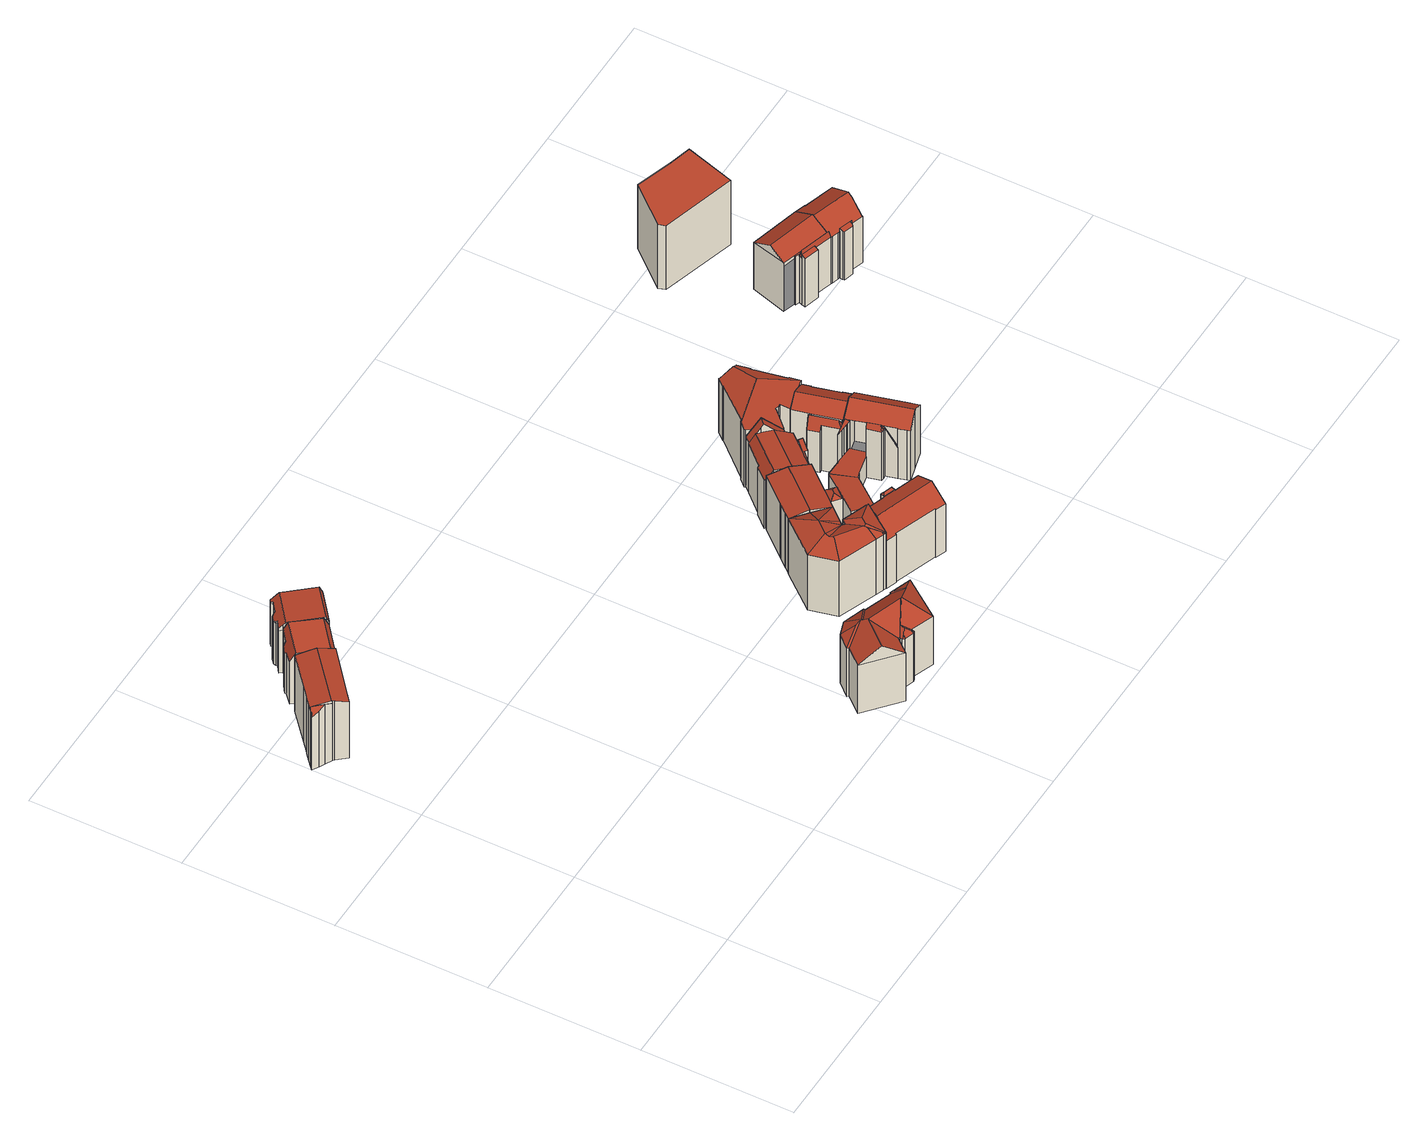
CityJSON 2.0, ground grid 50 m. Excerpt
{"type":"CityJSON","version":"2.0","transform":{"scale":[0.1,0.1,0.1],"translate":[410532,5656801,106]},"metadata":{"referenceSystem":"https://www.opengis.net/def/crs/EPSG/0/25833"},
"CityObjects":{
"building1":{"type":"Building","attributes":{"Gemeindeschluessel":14612000,"Geometrietyp2DReferenz":"3000","function":"31001_9998","roofType":"9999"},"children":["building1-1","building1-2"]},
"building1-1":{"type":"BuildingPart","attributes":{"Dachtyp_tdc":"tdcGableRoof","Dachneigung":12.52,"QualitaetDacherkennung":76,"Geometrietyp2DReferenz":"3000","measuredHeight":24.37,"roofType":"3100"},"parents":["building1"],"geometry":[{"type":"MultiSurface","lod":"2","boundaries":[[[0,1,2,3]],[[1,4,5,2]],[[4,6,7,8,5]],[[9,10,11,12,13]],[[10,14,15,11]],[[14,16,17,15]],[[16,18,19,17]],[[18,20,21,19]],[[20,22,23,21]],[[22,24,25,23]],[[24,26,27,25]],[[26,28,29,27]],[[28,0,3,29]],[[24,22,20,18,16,14,10,9,30,31,32,33,34]],[[34,6,4,1,0,28,26,24]],[[3,2,5,8,35,36,37,12,11,15,17,19,21,23,25,27,29]]],"semantics":{"surfaces":[{"type":"WallSurface"},{"type":"RoofSurface"},{"type":"GroundSurface"}],"values":[0,0,0,0,0,0,0,0,0,0,0,0,0,1,1,2]}}]},
"building1-2":{"type":"BuildingPart","attributes":{"Dachtyp_tdc":"tdcFreeFormRoof","Dachneigung":45.27,"QualitaetDacherkennung":18,"Geometrietyp2DReferenz":"3000","measuredHeight":24.39,"roofType":"5000"},"parents":["building1"],"geometry":[{"type":"MultiSurface","lod":"2","boundaries":[[[7,38,39,8]],[[38,40,41,39]],[[40,13,12,41]],[[38,7,42,33,43,44]],[[44,30,13,40,38]],[[37,36,35,8,39,41,12]]],"semantics":{"surfaces":[{"type":"WallSurface"},{"type":"RoofSurface"},{"type":"GroundSurface"}],"values":[0,0,0,1,1,2]}}]},
"building2":{"type":"Building","attributes":{"Dachtyp_tdc":"tdcCutGableRoof","Gemeindeschluessel":14612000,"Dachneigung":0.918,"QualitaetDacherkennung":67,"Geometrietyp2DReferenz":"3000","measuredHeight":20.45,"function":"31001_9998","roofType":"9999"},"geometry":[{"type":"Solid","lod":"2","boundaries":[[[[45,46,47,48]],[[46,49,50,47]],[[49,51,52,50]],[[51,53,54,52]],[[53,55,56,54]],[[55,57,58,56]],[[57,59,60,58]],[[59,61,62,60]],[[61,63,64,62]],[[63,65,66,64]],[[65,67,68,66]],[[67,69,70,68]],[[69,71,72,70]],[[71,45,48,72]],[[51,49,46,45,71]],[[69,67,65,63,61,59,57,55,53]],[[71,69,53,51]],[[48,47,50,52,54,56,58,60,62,64,66,68,70,72]]]],"semantics":{"surfaces":[{"type":"WallSurface"},{"type":"RoofSurface"},{"type":"GroundSurface"}],"values":[[0,0,0,0,0,0,0,0,0,0,0,0,0,0,1,1,1,2]]}}]},
"building3":{"type":"Building","attributes":{"Dachtyp_tdc":"tdcFreeFormRoof","Gemeindeschluessel":14612000,"Dachneigung":2.97,"QualitaetDacherkennung":71,"Geometrietyp2DReferenz":"3000","measuredHeight":20.82,"function":"31001_9998","roofType":"5000"},"geometry":[{"type":"Solid","lod":"2","boundaries":[[[[73,74,75,76]],[[74,77,78,75]],[[77,79,80,78]],[[79,81,82,80]],[[81,83,84,82]],[[83,85,86,84]],[[85,87,88,86]],[[87,89,90,88]],[[89,91,92,90]],[[91,93,94,92]],[[93,95,96,94]],[[95,97,98,96]],[[97,99,100,98]],[[99,101,102,100]],[[101,103,104,102]],[[103,105,106,104]],[[105,107,108,106]],[[107,73,76,108]],[[109,110,111,112,113,114]],[[115,116,117,118,89,119,120,121,122,123,124,125,126,127]],[[111,126,125,128,112]],[[73,112,128,74]],[[74,128,125,124,77]],[[97,115,127,99]],[[99,127,126,111,110,101]],[[77,124,123,79]],[[79,123,122,81]],[[81,122,121,83]],[[83,121,120,85]],[[85,120,119,87]],[[87,119,89]],[[89,118,91]],[[91,118,117,93]],[[93,117,116,95]],[[95,116,115,97]],[[105,114,113,107]],[[103,109,114,105]],[[107,113,112,73]],[[101,110,109,103]],[[76,75,78,80,82,84,86,88,90,92,94,96,98,100,102,104,106,108]]]],"semantics":{"surfaces":[{"type":"WallSurface"},{"type":"RoofSurface"},{"type":"GroundSurface"}],"values":[[0,0,0,0,0,0,0,0,0,0,0,0,0,0,0,0,0,0,1,1,1,0,0,0,0,0,0,0,0,0,0,0,0,0,0,0,0,0,0,2]]}}]},
"building4":{"type":"Building","attributes":{"Dachtyp_tdc":"tdcFreeFormRoof","Gemeindeschluessel":14612000,"Dachneigung":37.64,"QualitaetDacherkennung":7,"Geometrietyp2DReferenz":"3000","measuredHeight":25.4,"function":"31001_9998","roofType":"5000"},"geometry":[{"type":"Solid","lod":"2","boundaries":[[[[129,130,131,132]],[[130,133,134,131]],[[133,135,136,134]],[[135,137,138,136]],[[137,139,140,138]],[[139,141,142,140]],[[141,143,144,142]],[[143,145,146,144]],[[145,147,148,146]],[[147,149,150,148]],[[149,151,152,150]],[[151,153,154,152]],[[153,155,156,154]],[[155,157,158,156]],[[157,159,160,158]],[[159,161,162,160]],[[161,163,164,162]],[[163,165,166,164]],[[165,167,168,166]],[[167,129,132,168]],[[169,170,171,172,173,174,167,165]],[[175,176,169,165,163]],[[175,163,161]],[[177,178,176,175,161,159]],[[177,159,157]],[[178,177,157,155]],[[179,180,170,169,176,178,155,153]],[[179,153,151]],[[180,179,151,149]],[[171,170,180,149,147]],[[181,182,183,172,171,147,145]],[[181,145,143]],[[184,182,181,143,141]],[[184,141,139]],[[183,182,184,139,137]],[[173,172,183,137,135]],[[185,186,174,173,135,133]],[[185,133,130]],[[186,185,130,129]],[[174,186,129,167]],[[132,131,134,136,138,140,142,144,146,148,150,152,154,156,158,160,162,164,166,168]]]],"semantics":{"surfaces":[{"type":"WallSurface"},{"type":"RoofSurface"},{"type":"GroundSurface"}],"values":[[0,0,0,0,0,0,0,0,0,0,0,0,0,0,0,0,0,0,0,0,1,1,1,1,1,1,1,0,1,1,1,1,1,1,1,1,1,1,1,1,2]]}}]},
"building5":{"type":"Building","attributes":{"Dachtyp_tdc":"tdcFreeFormRoof","Gemeindeschluessel":14612000,"Dachneigung":25.91,"QualitaetDacherkennung":8,"Geometrietyp2DReferenz":"3000","measuredHeight":25.88,"function":"31001_9998","roofType":"5000"},"geometry":[{"type":"Solid","lod":"2","boundaries":[[[[187,188,189,190]],[[188,191,192,189]],[[191,193,194,192]],[[193,195,196,194]],[[195,197,198,196]],[[199,200,201,202]],[[200,203,204,201]],[[203,205,206,204]],[[205,207,208,206]],[[207,209,210,208]],[[209,211,212,210]],[[211,187,190,212]],[[213,214,215,209,207]],[[216,217,213,207,205]],[[218,216,205,203]],[[218,203,200]],[[217,216,218,200,199]],[[219,220,217,199,221]],[[222,223,224,219,221,225]],[[222,225,226]],[[223,222,226,227]],[[224,223,227,197]],[[220,219,224,197,195]],[[214,213,217,220,195,193]],[[228,191,188]],[[228,193,191]],[[215,193,228]],[[193,215,214]],[[187,228,188]],[[228,187,211]],[[215,228,211,209]],[[190,189,192,194,196,198,229,230,231,232,202,201,204,206,208,210,212]],[[197,227,229,198]],[[227,226,230,229]],[[226,225,231,230]],[[225,221,232,231]],[[221,199,202,232]]]],"semantics":{"surfaces":[{"type":"WallSurface"},{"type":"RoofSurface"},{"type":"GroundSurface"}],"values":[[0,0,0,0,0,0,0,0,0,0,0,0,1,1,1,1,1,1,1,1,1,1,1,1,1,1,1,1,1,1,1,2,0,0,0,0,0]]}}]},
"building6":{"type":"Building","attributes":{"Gemeindeschluessel":14612000,"Geometrietyp2DReferenz":"3000","function":"31001_9998","roofType":"9999"},"children":["building6-1","building6-2"]},
"building6-1":{"type":"BuildingPart","attributes":{"Dachtyp_tdc":"tdcGableRoof","Dachneigung":10.63,"QualitaetDacherkennung":61,"Geometrietyp2DReferenz":"3000","measuredHeight":23.58,"roofType":"3100"},"parents":["building6"],"geometry":[{"type":"MultiSurface","lod":"2","boundaries":[[[233,234,235,236]],[[234,237,238,235]],[[237,239,240,238]],[[239,241,242,240]],[[241,243,244,242]],[[243,245,246,244]],[[245,247,248,246]],[[247,249,250,248]],[[249,251,252,250]],[[251,253,254,252]],[[253,255,256,254]],[[255,257,258,256]],[[253,251,249,247,245,243,241,239]],[[239,237,234,233,257,255,253]],[[236,235,238,240,242,244,246,248,250,252,254,256,258]]],"semantics":{"surfaces":[{"type":"WallSurface"},{"type":"RoofSurface"},{"type":"GroundSurface"}],"values":[0,0,0,0,0,0,0,0,0,0,0,0,1,1,2]}}]},
"building6-2":{"type":"BuildingPart","attributes":{"Dachtyp_tdc":"tdcFreeFormRoof","Dachneigung":36.49,"QualitaetDacherkennung":20,"Geometrietyp2DReferenz":"3000","measuredHeight":23.96,"roofType":"5000"},"parents":["building6"],"geometry":[{"type":"MultiSurface","lod":"2","boundaries":[[[259,260,261,258,257]],[[260,262,263,261]],[[262,264,236,263]],[[264,233,236]],[[265,266,262,260]],[[265,260,259]],[[266,265,259,264]],[[266,264,262]],[[258,261,263,236]]],"semantics":{"surfaces":[{"type":"WallSurface"},{"type":"RoofSurface"},{"type":"GroundSurface"}],"values":[0,0,0,0,1,1,1,1,2]}}]},
"building7":{"type":"Building","attributes":{"Gemeindeschluessel":14612000,"Geometrietyp2DReferenz":"3000","function":"31001_9998","roofType":"9999"},"children":["building7-1","building7-2"]},
"building7-1":{"type":"BuildingPart","attributes":{"Dachtyp_tdc":"tdcFreeFormRoof","Dachneigung":48.18,"QualitaetDacherkennung":24,"Geometrietyp2DReferenz":"3000","measuredHeight":22.72,"roofType":"5000"},"parents":["building7"],"geometry":[{"type":"MultiSurface","lod":"2","boundaries":[[[267,268,269,270]],[[268,271,272,269]],[[271,273,274,275,272]],[[276,267,270,277,278]],[[279,273,271]],[[280,279,271,268,267]],[[280,267,276]],[[279,280,276,273]],[[270,269,272,275,277]]],"semantics":{"surfaces":[{"type":"WallSurface"},{"type":"RoofSurface"},{"type":"GroundSurface"}],"values":[0,0,0,0,1,1,1,1,2]}}]},
"building7-2":{"type":"BuildingPart","attributes":{"Dachtyp_tdc":"tdcGableRoof","Dachneigung":35.53,"QualitaetDacherkennung":43,"Geometrietyp2DReferenz":"3000","measuredHeight":24.03,"roofType":"3100"},"parents":["building7"],"geometry":[{"type":"MultiSurface","lod":"2","boundaries":[[[281,282,283,284]],[[282,285,286,283]],[[285,287,288,286]],[[287,289,290,288]],[[289,291,292,290]],[[291,293,294,292]],[[293,278,277,294]],[[274,295,296,275]],[[295,297,298,296]],[[297,299,300,298]],[[299,301,302,300]],[[301,303,304,302]],[[303,281,284,304]],[[299,297,295,274,278,293,291]],[[291,289,287,285,282,281,303,301,299]],[[284,283,286,288,290,292,294,277,275,296,298,300,302,304]]],"semantics":{"surfaces":[{"type":"WallSurface"},{"type":"RoofSurface"},{"type":"GroundSurface"}],"values":[0,0,0,0,0,0,0,0,0,0,0,0,0,1,1,2]}}]},
"building8":{"type":"Building","attributes":{"Gemeindeschluessel":14612000,"Geometrietyp2DReferenz":"3000","function":"31001_9998","roofType":"9999"},"children":["building8-1","building8-2"]},
"building8-1":{"type":"BuildingPart","attributes":{"Dachtyp_tdc":"tdcFreeFormRoof","Dachneigung":70.53,"QualitaetDacherkennung":11,"Geometrietyp2DReferenz":"3000","measuredHeight":18.34,"roofType":"5000"},"parents":["building8"],"geometry":[{"type":"MultiSurface","lod":"2","boundaries":[[[305,306,307,308,294]],[[309,310,277,270,311]],[[310,305,294,277]],[[312,310,309]],[[313,312,309,306]],[[313,306,305]],[[312,313,305,310]],[[294,308,270,277]]],"semantics":{"surfaces":[{"type":"WallSurface"},{"type":"RoofSurface"},{"type":"GroundSurface"}],"values":[0,0,0,1,1,1,1,2]}}]},
"building8-2":{"type":"BuildingPart","attributes":{"Dachtyp_tdc":"tdcPolyFlatRoof","Dachneigung":3.97,"QualitaetDacherkennung":47,"Geometrietyp2DReferenz":"3000","measuredHeight":4.59,"roofType":"2100"},"parents":["building8"],"geometry":[{"type":"MultiSurface","lod":"2","boundaries":[[[314,315,316,317]],[[315,318,269,316]],[[318,311,270,269]],[[307,319,320,308]],[[319,321,322,320]],[[321,323,324,322]],[[323,314,317,324]],[[323,321,319,307,311,318,315,314]],[[317,316,269,270,308,320,322,324]]],"semantics":{"surfaces":[{"type":"WallSurface"},{"type":"RoofSurface"},{"type":"GroundSurface"}],"values":[0,0,0,0,0,0,0,1,2]}}]},
"building9":{"type":"Building","attributes":{"Gemeindeschluessel":14612000,"Geometrietyp2DReferenz":"3000","function":"31001_9998","roofType":"9999"},"children":["building9-1","building9-2","building9-3"]},
"building9-1":{"type":"BuildingPart","attributes":{"Dachtyp_tdc":"tdcCutGableRoof","Dachneigung":29.33,"QualitaetDacherkennung":66,"Geometrietyp2DReferenz":"3000","measuredHeight":23.26,"roofType":"9999"},"parents":["building9"],"geometry":[{"type":"MultiSurface","lod":"2","boundaries":[[[325,326,327,328,329]],[[326,330,331,327]],[[332,333,334,335,336]],[[333,337,338,334]],[[337,339,340,338]],[[339,341,342,340]],[[341,343,344,342]],[[343,345,346,344]],[[345,347,348,346]],[[347,349,350,348]],[[333,332,351,330,326,325,352,353]],[[354,355,349,347,345,343,341,339,337]],[[353,356,357,354,337,333]],[[328,327,331,335,334,338,340,342,344,346,348,350,358,359,360]]],"semantics":{"surfaces":[{"type":"WallSurface"},{"type":"RoofSurface"},{"type":"GroundSurface"}],"values":[0,0,0,0,0,0,0,0,0,0,1,1,1,2]}}]},
"building9-2":{"type":"BuildingPart","attributes":{"Dachtyp_tdc":"tdcPolyFlatRoof","Dachneigung":14.62,"QualitaetDacherkennung":5,"Geometrietyp2DReferenz":"3000","measuredHeight":21.39,"roofType":"2100"},"parents":["building9"],"geometry":[{"type":"MultiSurface","lod":"2","boundaries":[[[361,362,363,331,330]],[[362,364,365,363]],[[364,366,367,365]],[[366,368,369,367]],[[368,336,335,369]],[[336,368,366,364,362,361,351]],[[331,363,365,367,369,335]]],"semantics":{"surfaces":[{"type":"WallSurface"},{"type":"RoofSurface"},{"type":"GroundSurface"}],"values":[0,0,0,0,0,1,2]}}]},
"building9-3":{"type":"BuildingPart","attributes":{"Dachtyp_tdc":"tdcGableRoof","Dachneigung":46.06,"QualitaetDacherkennung":36,"Geometrietyp2DReferenz":"3000","measuredHeight":26.5,"roofType":"3100"},"parents":["building9"],"geometry":[{"type":"MultiSurface","lod":"2","boundaries":[[[370,371,372,373]],[[371,329,328,372]],[[374,375,376,350,349]],[[375,370,373,376]],[[377,352,329,371,370]],[[370,375,374,355,378,357,377]],[[373,372,328,360,359,358,350,376]]],"semantics":{"surfaces":[{"type":"WallSurface"},{"type":"RoofSurface"},{"type":"GroundSurface"}],"values":[0,0,0,0,1,1,2]}}]},
"building10":{"type":"Building","attributes":{"Gemeindeschluessel":14612000,"Geometrietyp2DReferenz":"3000","function":"31001_9998","roofType":"9999"},"children":["building10-1","building10-2","building10-3","building10-4","building10-5"]},
"building10-1":{"type":"BuildingPart","attributes":{"Dachtyp_tdc":"tdcPolyFlatRoof","Dachneigung":3.03,"QualitaetDacherkennung":69,"Geometrietyp2DReferenz":"3000","measuredHeight":8.66,"roofType":"2100"},"parents":["building10"],"geometry":[{"type":"MultiSurface","lod":"2","boundaries":[[[379,380,381,382,383,384,385]],[[386,387,388,389,390,391,392]],[[385,384,387,386]],[[384,383,388,387]],[[383,382,389,388]],[[382,381,390,389]],[[381,380,391,390]],[[380,379,392,391]]],"semantics":{"surfaces":[{"type":"RoofSurface"},{"type":"GroundSurface"},{"type":"WallSurface"}],"values":[0,1,2,2,2,2,2,2]}}]},
"building10-2":{"type":"BuildingPart","attributes":{"Dachtyp_tdc":"tdcPolyFlatRoof","Dachneigung":3.24,"QualitaetDacherkennung":60,"Geometrietyp2DReferenz":"3000","measuredHeight":8.74,"roofType":"2100"},"parents":["building10"],"geometry":[{"type":"MultiSurface","lod":"2","boundaries":[[[393,385,394,395,396,397,398,399]],[[400,401,402,403,404,405,386,392]],[[393,399,400,392,379]],[[395,394,405,404]],[[394,385,386,405]]],"semantics":{"surfaces":[{"type":"RoofSurface"},{"type":"GroundSurface"},{"type":"WallSurface"}],"values":[0,1,2,2,2]}}]},
"building10-3":{"type":"BuildingPart","attributes":{"Dachtyp_tdc":"tdcFreeFormRoof","Dachneigung":61.63,"QualitaetDacherkennung":20,"Geometrietyp2DReferenz":"3000","measuredHeight":21.73,"roofType":"5000"},"parents":["building10"],"geometry":[{"type":"MultiSurface","lod":"2","boundaries":[[[406,407,408,409]],[[407,410,411,408]],[[410,412,413,411]],[[412,414,395,404,413]],[[415,414,412,416]],[[412,410,416]],[[410,407,406,417,418,416]],[[418,419,415,416]],[[420,409,408,411,413,404,403,402,421]]],"semantics":{"surfaces":[{"type":"WallSurface"},{"type":"RoofSurface"},{"type":"GroundSurface"}],"values":[0,0,0,0,1,1,1,1,2]}}]},
"building10-4":{"type":"BuildingPart","attributes":{"Dachtyp_tdc":"tdcFreeFormRoof","Dachneigung":58.58,"QualitaetDacherkennung":15,"Geometrietyp2DReferenz":"3000","measuredHeight":21.05,"roofType":"5000"},"parents":["building10"],"geometry":[{"type":"MultiSurface","lod":"2","boundaries":[[[422,423,424]],[[424,425,426,422]],[[422,426,423]],[[401,400,427,428]],[[426,425,427,400,399]],[[425,424,428,427]]],"semantics":{"surfaces":[{"type":"RoofSurface"},{"type":"GroundSurface"},{"type":"WallSurface"}],"values":[0,0,0,1,2,2]}}]},
"building10-5":{"type":"BuildingPart","attributes":{"Dachtyp_tdc":"tdcGableRoof","Dachneigung":33.59,"QualitaetDacherkennung":69,"Geometrietyp2DReferenz":"3000","measuredHeight":23.8,"roofType":"3100"},"parents":["building10"],"geometry":[{"type":"MultiSurface","lod":"2","boundaries":[[[429,430,431,432,433,434]],[[434,435,436,437,438,439,440,441,429]],[[409,420,421,402,401,428,442,443,444,445,446,447,448,449]],[[435,434,442,428,424]],[[434,433,443,442]],[[433,432,444,443]],[[432,431,445,444]],[[431,430,446,445]],[[430,429,447,446]],[[429,441,448,447]],[[441,440,449,448]],[[440,439,406,409,449]]],"semantics":{"surfaces":[{"type":"RoofSurface"},{"type":"GroundSurface"},{"type":"WallSurface"}],"values":[0,0,1,2,2,2,2,2,2,2,2,2]}}]},
"building11":{"type":"Building","attributes":{"Dachtyp_tdc":"tdcFreeFormRoof","Gemeindeschluessel":14612000,"Dachneigung":17.53,"QualitaetDacherkennung":15,"Geometrietyp2DReferenz":"3000","measuredHeight":23.9,"function":"31001_9998","roofType":"5000"},"geometry":[{"type":"Solid","lod":"2","boundaries":[[[[450,451,452,453]],[[451,454,455,452]],[[454,456,457,455]],[[456,458,459,457]],[[458,460,461,459]],[[460,462,463,461]],[[462,464,465,463]],[[450,466,467,468,469,470,471,472,473]],[[473,472,474,475,476,477,478,479,480]],[[450,473,480,464,462,460,458,456,454,451]],[[471,474,472]],[[464,479,481,465]],[[479,478,482,481]],[[478,477,483,482]],[[477,476,484,483]],[[476,475,485,484]],[[475,474,486,485]],[[474,471,487,486]],[[471,470,488,487]],[[470,469,489,488]],[[469,468,490,489]],[[468,467,491,490]],[[467,466,492,491]],[[466,450,453,492]],[[479,464,480]],[[465,481,482,483,484,485,486,487,488,489,490,491,492,453,452,455,457,459,461,463]]]],"semantics":{"surfaces":[{"type":"WallSurface"},{"type":"RoofSurface"},{"type":"GroundSurface"}],"values":[[0,0,0,0,0,0,0,1,1,1,0,0,0,0,0,0,0,0,0,0,0,0,0,0,0,2]]}}]},
"building12":{"type":"Building","attributes":{"Gemeindeschluessel":14612000,"Geometrietyp2DReferenz":"3000","function":"31001_9998","roofType":"9999"},"children":["building12-1","building12-2"]},
"building12-1":{"type":"BuildingPart","attributes":{"Dachtyp_tdc":"tdcGableRoof","Dachneigung":30.36,"QualitaetDacherkennung":74,"Geometrietyp2DReferenz":"3000","measuredHeight":23.02,"roofType":"3100"},"parents":["building12"],"geometry":[{"type":"MultiSurface","lod":"2","boundaries":[[[493,494,495,496]],[[494,497,498,495]],[[497,499,500,498]],[[499,501,502,500]],[[501,503,504,502]],[[503,505,506,507,504]],[[508,509,510,511,512]],[[509,513,514,510]],[[513,515,516,514]],[[515,517,518,516]],[[517,493,496,518]],[[513,509,508,505,503,501]],[[501,499,497,494,493,517,515,513]],[[496,495,498,500,502,504,507,511,510,514,516,518]]],"semantics":{"surfaces":[{"type":"WallSurface"},{"type":"RoofSurface"},{"type":"GroundSurface"}],"values":[0,0,0,0,0,0,0,0,0,0,0,1,1,2]}}]},
"building12-2":{"type":"BuildingPart","attributes":{"Dachtyp_tdc":"tdcFreeFormRoof","Dachneigung":64.62,"QualitaetDacherkennung":30,"Geometrietyp2DReferenz":"3000","measuredHeight":20.66,"roofType":"5000"},"parents":["building12"],"geometry":[{"type":"MultiSurface","lod":"2","boundaries":[[[506,519,520,507]],[[519,521,522,520]],[[521,523,524,522]],[[523,525,526,524]],[[525,527,528,526]],[[527,512,511,528]],[[527,525,523,521,519,529]],[[519,506,529]],[[506,512,527,529]],[[520,522,524,526,528,511,507]]],"semantics":{"surfaces":[{"type":"WallSurface"},{"type":"RoofSurface"},{"type":"GroundSurface"}],"values":[0,0,0,0,0,0,1,1,1,2]}}]},
"building13":{"type":"Building","attributes":{"Gemeindeschluessel":14612000,"Geometrietyp2DReferenz":"3000","function":"31001_9998","roofType":"9999"},"children":["building13-1","building13-2","building13-3","building13-4"]},
"building13-1":{"type":"BuildingPart","attributes":{"Dachtyp_tdc":"tdcFreeFormRoof","Dachneigung":77.82,"QualitaetDacherkennung":31,"Geometrietyp2DReferenz":"3000","measuredHeight":21.51,"roofType":"5000"},"parents":["building13"],"geometry":[{"type":"MultiSurface","lod":"2","boundaries":[[[530,531,532,533]],[[534,535,536,537]],[[538,530,533,539]],[[540,535,534]],[[541,540,534,531,530]],[[541,530,538]],[[540,541,538,535]],[[533,532,537,536,539]]],"semantics":{"surfaces":[{"type":"WallSurface"},{"type":"RoofSurface"},{"type":"GroundSurface"}],"values":[0,0,0,1,1,1,1,2]}}]},
"building13-2":{"type":"BuildingPart","attributes":{"Dachtyp_tdc":"tdcPolyFlatRoof","Dachneigung":23.95,"QualitaetDacherkennung":57,"Geometrietyp2DReferenz":"3000","measuredHeight":20.24,"roofType":"2100"},"parents":["building13"],"geometry":[{"type":"MultiSurface","lod":"2","boundaries":[[[542,543,534,537,544]],[[545,546,547,532,531]],[[546,542,544,547]],[[546,545,543,542]],[[544,537,532,547]]],"semantics":{"surfaces":[{"type":"WallSurface"},{"type":"RoofSurface"},{"type":"GroundSurface"}],"values":[0,0,0,1,2]}}]},
"building13-3":{"type":"BuildingPart","attributes":{"Dachtyp_tdc":"tdcPolyFlatRoof","Dachneigung":0,"QualitaetDacherkennung":22,"Geometrietyp2DReferenz":"3000","measuredHeight":19.78,"roofType":"1000"},"parents":["building13"],"geometry":[{"type":"MultiSurface","lod":"2","boundaries":[[[548,549,538,539,550]],[[551,552,553,536,535]],[[552,554,555,553]],[[554,552,551,549,548]],[[550,539,536,553,555]]],"semantics":{"surfaces":[{"type":"WallSurface"},{"type":"RoofSurface"},{"type":"GroundSurface"}],"values":[0,0,0,1,2]}}]},
"building13-4":{"type":"BuildingPart","attributes":{"Dachtyp_tdc":"tdcGableRoof","Dachneigung":29.62,"QualitaetDacherkennung":76,"Geometrietyp2DReferenz":"3000","measuredHeight":22.91,"roofType":"3100"},"parents":["building13"],"geometry":[{"type":"MultiSurface","lod":"2","boundaries":[[[556,557,558,559]],[[557,560,548,550,558]],[[561,556,559,562]],[[560,557,563]],[[556,561,564]],[[557,556,564,563]],[[561,560,563,564]],[[559,558,550,555,562]]],"semantics":{"surfaces":[{"type":"WallSurface"},{"type":"RoofSurface"},{"type":"GroundSurface"}],"values":[0,0,0,0,0,1,1,2]}}]},
"building14":{"type":"Building","attributes":{"Dachtyp_tdc":"tdcPolyFlatRoof","Gemeindeschluessel":14612000,"Dachneigung":0,"QualitaetDacherkennung":79,"Geometrietyp2DReferenz":"3000","measuredHeight":26.2,"function":"31001_9998","roofType":"1000"},"geometry":[{"type":"Solid","lod":"2","boundaries":[[[[565,566,567,568]],[[566,569,570,567]],[[569,571,572,570]],[[571,573,574,572]],[[573,575,576,574]],[[575,565,568,576]],[[575,573,571,569,566,565]],[[568,567,570,572,574,576]]]],"semantics":{"surfaces":[{"type":"WallSurface"},{"type":"RoofSurface"},{"type":"GroundSurface"}],"values":[[0,0,0,0,0,0,1,2]]}}]},
"building15":{"type":"Building","attributes":{"Gemeindeschluessel":14612000,"Geometrietyp2DReferenz":"3000","function":"31001_9998","roofType":"9999"},"children":["building15-1","building15-2"]},
"building15-1":{"type":"BuildingPart","attributes":{"Dachtyp_tdc":"tdcGableRoof","Dachneigung":28.88,"QualitaetDacherkennung":80,"Geometrietyp2DReferenz":"3000","measuredHeight":23.04,"roofType":"3100"},"parents":["building15"],"geometry":[{"type":"MultiSurface","lod":"2","boundaries":[[[577,578,579,580]],[[581,582,583,584]],[[582,585,586,583]],[[585,587,588,586]],[[587,589,590,588]],[[589,591,592,590]],[[591,593,594,592]],[[595,596,597,598]],[[596,599,600,597]],[[599,601,602,600]],[[601,603,604,602]],[[603,605,606,604]],[[605,607,608,606]],[[607,609,610,608]],[[609,577,580,610]],[[605,603,601,599,596,595,593,591]],[[591,589,587,585,582,581,611,578,577,609,607,605]],[[580,579,612,584,583,586,588,590,592,594,598,597,600,602,604,606,608,610]],[[593,595,598,594]]],"semantics":{"surfaces":[{"type":"WallSurface"},{"type":"RoofSurface"},{"type":"GroundSurface"}],"values":[0,0,0,0,0,0,0,0,0,0,0,0,0,0,0,1,1,2,0]}}]},
"building15-2":{"type":"BuildingPart","attributes":{"Dachtyp_tdc":"tdcPolyFlatRoof","Dachneigung":22.04,"QualitaetDacherkennung":66,"Geometrietyp2DReferenz":"3000","measuredHeight":20.19,"roofType":"2100"},"parents":["building15"],"geometry":[{"type":"MultiSurface","lod":"2","boundaries":[[[613,584,612,579,614,615,616,617]],[[618,619,581,584,613]],[[620,621,614,579,578]],[[621,622,615,614]],[[622,623,616,615]],[[623,624,617,616]],[[624,618,613,617]],[[624,623,622,621,620,625,619,618]]],"semantics":{"surfaces":[{"type":"GroundSurface"},{"type":"WallSurface"},{"type":"RoofSurface"}],"values":[0,1,1,1,1,1,1,2]}}]}
},
"vertices":[
[135,1322,236],[96,1289,236],[96,1289,5],[135,1322,5],[69,1322,247],[69,1322,5],[65,1326,248],[65,1326,239],[65,1326,5],[3,1359,236],[11,1367,235],[11,1367,5],[3,1359,5],[3,1359,218],[31,1385,235],[31,1385,5],[53,1403,235],[53,1403,5],[62,1410,235],[62,1410,5],[88,1433,235],[88,1433,5],[181,1516,235],[181,1516,5],[225,1468,249],[225,1468,5],[262,1427,235],[262,1427,5],[162,1344,236],[162,1344,5],[9,1365,236],[14,1369,236],[23,1377,235],[30,1369,238],[63,1330,249],[63,1330,5],[23,1377,5],[14,1369,5],
[42,1337,249],[42,1337,5],[24,1346,233],[24,1346,5],[63,1330,239],[23,1377,237],[14,1369,249],
[355,1501,210],[351,1498,209],[351,1498,37],[355,1501,37],[262,1427,210],[262,1427,37],[252,1438,239],[252,1438,37],[183,1514,241],[183,1514,37],[181,1516,236],[181,1516,37],[171,1526,210],[171,1526,37],[202,1555,205],[202,1555,37],[203,1560,199],[203,1560,37],[226,1577,201],[226,1577,37],[235,1575,213],[235,1575,37],[272,1605,213],[272,1605,37],[281,1593,241],[281,1593,37],[345,1513,239],[345,1513,37],
[349,1508,209],[310,1557,209],[310,1557,36],[349,1508,36],[272,1605,209],[272,1605,36],[264,1614,209],[264,1614,36],[286,1631,209],[286,1631,36],[288,1632,209],[288,1632,36],[286,1635,209],[286,1635,36],[287,1644,209],[287,1644,36],[303,1658,209],[303,1658,36],[316,1657,209],[316,1657,36],[317,1656,209],[317,1656,36],[349,1681,209],[349,1681,36],[345,1686,209],[345,1686,36],[355,1694,209],[355,1694,36],[443,1580,209],[443,1580,36],[447,1575,209],[447,1575,36],[377,1518,209],[377,1518,36],[355,1501,209],[355,1501,36],[447,1575,222],[443,1580,237],[441,1582,244],[349,1508,244],[355,1501,222],[377,1518,222],[345,1686,213],[349,1681,219],[317,1656,219],[316,1657,217],[287,1644,210],[286,1635,216],[288,1632,219],[286,1631,219],[264,1614,219],[272,1605,231],[276,1599,238],[371,1674,238],[355,1694,213],[310,1557,241],
[1220,157,246],[1292,132,246],[1292,132,49],[1220,157,49],[1289,129,246],[1289,129,49],[1199,5,246],[1199,5,49],[1123,32,246],[1123,32,49],[1120,22,246],[1120,22,49],[1113,19,246],[1113,19,49],[1082,30,246],[1082,30,49],[1077,37,246],[1077,37,49],[1080,47,246],[1080,47,49],[1075,49,246],[1075,49,49],[1035,2,246],[1035,2,49],[924,96,246],[924,96,49],[973,152,246],[973,152,49],[968,156,246],[968,156,49],[1006,200,246],[1006,200,49],[1055,216,246],[1055,216,49],[1126,191,246],[1126,191,49],[1125,186,246],[1125,186,49],[1219,153,246],[1219,153,49],[1049,150,292],[1054,132,303],[1168,95,301],[1170,93,303],[1172,92,303],[1238,113,271],[1054,156,290],[1051,153,291],[1032,161,281],[1048,158,287],[979,49,302],[1051,131,302],[1088,38,254],[1104,46,264],[1109,61,264],[1113,29,253],[1287,131,249],[1240,116,271],
[1360,497,274],[1411,453,274],[1411,453,48],[1360,497,48],[1370,406,274],[1370,406,48],[1361,396,274],[1361,396,48],[1369,389,274],[1369,389,48],[1381,403,274],[1381,403,48],[1394,272,274],[1394,270,274],[1394,270,48],[1394,272,48],[1386,273,274],[1386,273,48],[1359,282,274],[1359,282,48],[1232,331,274],[1232,331,48],[1210,421,274],[1210,421,48],[1308,540,274],[1308,540,48],[1285,378,305],[1278,390,303],[1282,404,306],[1372,319,294],[1369,328,297],[1389,281,279],[1379,327,298],[1373,325,296],[1397,271,274],[1467,369,275],[1461,368,277],[1396,348,297],[1470,370,274],[1468,370,274],[1464,373,274],[1317,446,307],[1464,373,48],[1468,370,48],[1470,370,48],[1397,271,48],
[1423,467,273],[1411,453,273],[1411,453,50],[1423,467,50],[1360,497,285],[1360,497,50],[1358,498,286],[1358,498,50],[1308,540,272],[1308,540,50],[1322,557,272],[1322,557,50],[1327,562,272],[1327,562,50],[1345,584,272],[1345,584,50],[1350,590,272],[1350,590,50],[1427,679,272],[1427,679,50],[1477,635,286],[1477,635,50],[1528,589,273],[1528,589,50],[1456,505,273],[1456,505,50],
[1456,505,276],[1483,481,276],[1483,481,50],[1451,443,276],[1451,443,50],[1423,467,276],[1458,479,289],[1449,469,289],
[1529,363,265],[1551,355,265],[1551,355,45],[1529,363,45],[1569,349,265],[1569,349,45],[1565,338,265],[1565,338,261],[1565,338,45],[1525,351,265],[1525,351,45],[1525,351,261],[1562,345,272],[1532,355,272],
[1573,210,243],[1433,259,244],[1433,259,45],[1573,210,45],[1431,256,242],[1431,256,45],[1397,268,242],[1397,268,45],[1397,271,244],[1397,271,45],[1433,320,285],[1433,320,45],[1470,370,261],[1470,370,45],[1565,337,261],[1565,337,45],[1649,309,261],[1649,309,45],[1629,253,285],[1629,253,45],[1607,194,241],[1607,194,45],[1572,207,241],[1572,207,45],
[1470,370,209],[1478,381,209],[1478,381,90],[1478,381,45],[1529,363,209],[1525,351,209],[1529,363,87],[1521,359,228],[1481,373,228],
[1595,426,86],[1560,380,86],[1560,380,45],[1595,426,45],[1551,355,85],[1512,425,90],[1512,425,45],[1509,428,90],[1509,428,45],[1538,467,90],[1538,467,45],
[1616,720,259],[1631,707,248],[1631,707,50],[1616,720,50],[1616,720,244],[1602,674,248],[1602,674,50],[1530,592,248],[1487,629,280],[1487,629,50],[1530,592,50],[1530,592,235],[1446,666,283],[1446,666,50],[1429,680,251],[1429,680,50],[1431,684,250],[1431,684,50],[1428,687,244],[1428,687,50],[1466,730,244],[1466,730,50],[1469,727,250],[1469,727,50],[1530,795,250],[1530,795,50],[1562,629,248],[1593,740,276],[1588,744,280],[1547,781,283],[1544,783,277],[1565,765,281],[1547,780,283],[1547,781,50],[1565,765,50],[1588,744,50],
[1602,674,264],[1613,665,264],[1613,665,50],[1586,634,253],[1586,634,50],[1579,641,253],[1579,641,50],[1533,589,235],[1533,589,50],
[1582,784,315],[1633,738,244],[1633,738,50],[1582,784,50],[1530,795,252],[1548,815,252],[1548,815,50],[1565,765,315],[1547,781,282],
[1640,595,129],[1595,535,129],[1542,467,129],[1595,426,125],[1599,423,125],[1616,446,125],[1672,518,125],[1672,518,42],[1616,446,42],[1599,423,42],[1595,426,42],[1542,467,42],[1595,535,42],[1640,595,42],
[1640,595,130],[1687,522,125],[1753,537,125],[1762,540,125],[1772,542,125],[1757,594,128],[1692,595,129],[1692,595,42],[1757,594,42],[1772,542,42],[1762,540,42],[1753,537,42],[1687,522,42],
[1794,457,169],[1784,494,240],[1784,494,42],[1794,457,42],[1773,491,240],[1773,491,42],[1763,492,240],[1763,492,42],[1753,537,240],[1762,540,258],[1772,501,259],[1795,457,169],[1785,494,240],[1772,542,240],[1795,457,42],[1785,494,42],
[1748,602,253],[1757,594,241],[1753,610,241],[1727,603,241],[1692,595,241],[1727,603,42],[1753,610,42],
[1855,435,280],[1910,450,242],[1908,458,242],[1901,485,242],[1860,637,242],[1805,623,280],[1753,610,245],[1757,594,245],[1772,542,245],[1795,457,245],[1794,457,245],[1801,430,245],[1804,421,245],[1805,623,42],[1860,637,42],[1901,485,42],[1908,458,42],[1910,450,42],[1855,435,42],[1804,421,42],[1801,430,42],
[1822,789,248],[1708,760,249],[1708,760,46],[1822,789,46],[1700,790,259],[1700,790,46],[1692,788,259],[1692,788,46],[1679,791,261],[1679,791,46],[1633,738,249],[1633,738,46],[1548,815,279],[1548,815,46],[1545,818,280],[1545,818,46],[1813,823,251],[1808,822,253],[1779,930,261],[1783,931,259],[1772,973,262],[1769,971,264],[1756,974,270],[1735,885,285],[1701,987,265],[1699,988,265],[1676,962,268],[1677,961,269],[1570,841,285],[1568,843,284],[1564,839,285],[1568,843,46],[1570,841,46],[1677,961,46],[1676,962,46],[1699,988,46],[1701,987,46],[1769,971,46],[1772,973,46],[1783,931,46],[1779,930,46],[1808,822,46],[1813,823,46],
[1825,758,236],[1849,669,236],[1849,669,44],[1825,758,44],[1852,669,234],[1852,669,44],[1860,637,235],[1860,637,44],[1794,620,274],[1794,620,44],[1753,610,249],[1753,610,44],[1748,609,246],[1748,609,228],[1748,609,44],[1722,705,246],[1708,760,246],[1708,760,44],[1722,705,44],[1722,705,228],[1754,772,274],[1754,772,44],[1822,789,233],[1822,789,44],[1829,760,233],[1829,760,44],
[1727,603,228],[1727,603,44],[1712,661,228],[1712,661,44],[1703,659,209],[1703,659,44],[1693,698,209],[1693,698,44],[1712,703,251],[1712,703,44],[1735,616,251],
[2364,998,237],[2303,1016,237],[2303,1016,46],[2364,998,46],[2253,1030,237],[2256,1040,237],[2256,1040,46],[2253,1030,46],[2367,1008,237],[2367,1008,46],[2259,1034,261],[2361,1004,261],
[2249,1017,242],[2253,1030,248],[2249,1017,46],[2303,1016,248],[2299,1003,242],[2299,1003,46],
[2368,1012,244],[2367,1008,244],[2368,1012,46],[2256,1040,244],[2243,1044,244],[2243,1044,46],[2244,1049,244],[2244,1049,46],
[2239,1180,236],[2405,1137,235],[2405,1137,46],[2239,1180,46],[2368,1012,245],[2203,1061,246],[2203,1061,46],[2385,1069,275],[2219,1114,275],
[2115,1395,307],[2107,1419,307],[2107,1419,45],[2115,1395,45],[2216,1545,307],[2216,1545,45],[2335,1507,307],[2335,1507,45],[2410,1487,307],[2410,1487,45],[2361,1323,307],[2361,1323,45],
[2483,962,234],[2442,974,234],[2442,974,45],[2483,962,45],[2398,988,235],[2399,988,235],[2399,988,45],[2398,988,45],[2391,990,235],[2391,990,45],[2371,996,235],[2371,996,45],[2364,998,235],[2364,998,45],[2384,1065,275],[2384,1065,45],[2405,1137,234],[2405,1137,45],[2412,1135,234],[2432,1129,234],[2432,1129,45],[2412,1135,45],[2439,1126,234],[2439,1126,45],[2438,1123,236],[2438,1123,45],[2538,1093,236],[2538,1093,45],[2513,1026,275],[2513,1026,45],[2508,1011,266],[2508,1011,45],[2483,965,236],[2483,965,45],[2443,974,235],[2443,974,45],
[2396,978,45],[2437,975,45],[2435,968,45],[2429,963,45],[2398,972,45],[2396,978,243],[2398,988,247],[2442,974,246],[2437,975,246],[2435,968,243],[2429,963,241],[2398,972,241],[2443,974,247]
]}
